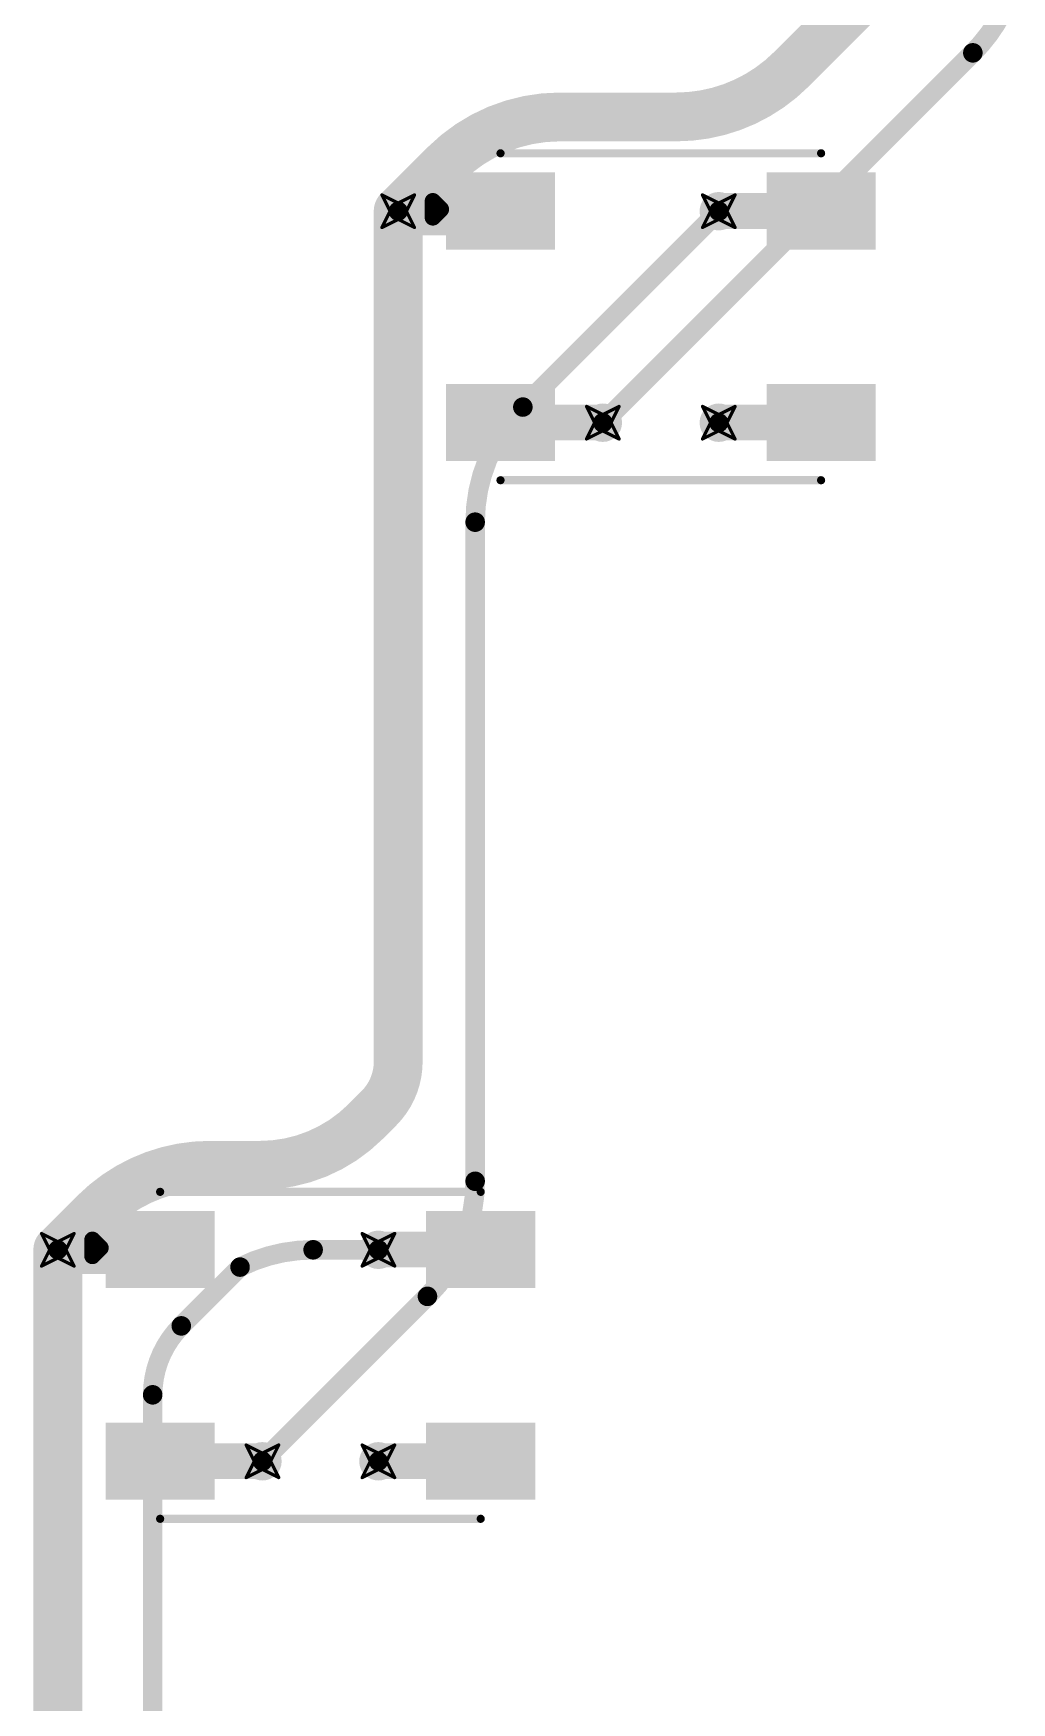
# Model space of a CAD drawing. Header units: inches. Extents: x -11 to 1110, y -7 to 455.
# Drawn here: x 257.32 to 272.58, y 141.43 to 167.47 of the extents above; entities that cross this region are included whole.
import ezdxf

# ---------------------------------------------------------------- set-up
doc = ezdxf.new("R2010")
doc.units = ezdxf.units.IN
for name, color, linetype in [('Bottom Layer', 5, 'Continuous'), ('Drill Drawing', 1, 'Continuous'), ('Top Layer', 1, 'Continuous'), ('Top Overlay', 2, 'Continuous'), ('Top Paste', 8, 'Continuous'), ('Top Solder', 216, 'Continuous'), ('Via Holes', 16, 'Continuous')]:
    doc.layers.add(name, color=color, linetype=linetype)

# ---------------------------------------------------------------- blocks, each defined once
blk = doc.blocks.new('WS2812B_B_W_208')
at = {"layer": 'Top Layer'}
for points in [[(-3.24999985, 2.15000078), (-1.75000031, 2.15000078), (-1.75000031, 1.15000278), (-3.24999985, 1.15000278)], [(3.24999985, 1.15000278), (1.75000031, 1.15000278), (1.75000031, 2.15000078), (3.24999985, 2.15000078)], [(-3.24999985, -1.15000024), (-1.75000031, -1.15000024), (-1.75000031, -2.14999824), (-3.24999985, -2.14999824)], [(1.75000031, -1.15000024), (3.24999985, -1.15000024), (3.24999985, -2.14999824), (1.75000031, -2.14999824)]]:
    blk.add_hatch(color=1, dxfattribs=at).paths.add_polyline_path(points)
at = {"layer": 'Top Paste'}
for points in [[(-3.24999985, 2.15000078), (-1.75000031, 2.15000078), (-1.75000031, 1.15000278), (-3.24999985, 1.15000278)], [(3.24999985, 1.15000278), (1.75000031, 1.15000278), (1.75000031, 2.15000078), (3.24999985, 2.15000078)], [(-3.24999985, -1.15000024), (-1.75000031, -1.15000024), (-1.75000031, -2.14999824), (-3.24999985, -2.14999824)], [(1.75000031, -1.15000024), (3.24999985, -1.15000024), (3.24999985, -2.14999824), (1.75000031, -2.14999824)]]:
    blk.add_hatch(color=8, dxfattribs=at).paths.add_polyline_path(points)
at = {"layer": 'Top Solder'}
for points in [[(-3.35159985, 2.25160078), (-1.64840031, 2.25160078), (-1.64840031, 1.04840278), (-3.35159985, 1.04840278)], [(3.35159985, 1.04840278), (1.64840031, 1.04840278), (1.64840031, 2.25160078), (3.35159985, 2.25160078)], [(-3.35159985, -1.04840024), (-1.64840031, -1.04840024), (-1.64840031, -2.25159824), (-3.35159985, -2.25159824)], [(1.64840031, -1.04840024), (3.35159985, -1.04840024), (3.35159985, -2.25159824), (1.64840031, -2.25159824)]]:
    blk.add_hatch(color=216, dxfattribs=at).paths.add_polyline_path(points)
at = {"layer": 'Top Overlay'}
for points in [[(-2.50000008, 2.55080008, 0.127, 0.127, 0), (2.50000008, 2.55080008, 0.127, 0.127, 0)], [(-3.556, 1.8034, 0.254, 0.254, 0), (-3.429, 1.6764, 0.254, 0.254, 0)], [(-3.556, 1.5494, 0.254, 0.254, 0), (-3.556, 1.8034, 0.254, 0.254, 0)], [(-3.556, 1.5494, 0.254, 0.254, 0), (-3.429, 1.6764, 0.254, 0.254, 0)], [(-2.50000008, -2.55079754, 0.127, 0.127, 0), (2.50000008, -2.55079754, 0.127, 0.127, 0)]]:
    blk.add_lwpolyline(points, format="xyseb", dxfattribs=at)
for points in [[(-2.53175008, 2.55080008, 0.0635, 0.0635, 1), (-2.46825008, 2.55080008, 0.0635, 0.0635, 1)], [(2.46825008, 2.55080008, 0.0635, 0.0635, 1), (2.53175008, 2.55080008, 0.0635, 0.0635, 1)], [(-3.619499999999999, 1.8034, 0.127, 0.127, 1), (-3.4925, 1.8034, 0.127, 0.127, 1)], [(-3.619499999999999, 1.8034, 0.127, 0.127, 1), (-3.4925, 1.8034, 0.127, 0.127, 1)], [(-3.619499999999999, 1.5494, 0.127, 0.127, 1), (-3.4925, 1.5494, 0.127, 0.127, 1)], [(-3.619499999999999, 1.5494, 0.127, 0.127, 1), (-3.4925, 1.5494, 0.127, 0.127, 1)], [(-3.4925, 1.6764, 0.127, 0.127, 1), (-3.3655, 1.6764, 0.127, 0.127, 1)], [(-3.4925, 1.6764, 0.127, 0.127, 1), (-3.3655, 1.6764, 0.127, 0.127, 1)], [(-2.53175008, -2.55079754, 0.0635, 0.0635, 1), (-2.46825008, -2.55079754, 0.0635, 0.0635, 1)], [(2.46825008, -2.55079754, 0.0635, 0.0635, 1), (2.53175008, -2.55079754, 0.0635, 0.0635, 1)]]:
    blk.add_lwpolyline(points, format="xyseb", close=True, dxfattribs=at)
blk = doc.blocks.new('WS2812B_B_W_217')
at = {"layer": 'Top Layer'}
for points in [[(-3.24999985, 2.15000078), (-1.75000031, 2.15000078), (-1.75000031, 1.15000278), (-3.24999985, 1.15000278)], [(3.24999985, 1.15000278), (1.75000031, 1.15000278), (1.75000031, 2.15000078), (3.24999985, 2.15000078)], [(-3.24999985, -1.15000024), (-1.75000031, -1.15000024), (-1.75000031, -2.14999824), (-3.24999985, -2.14999824)], [(1.75000031, -1.15000024), (3.24999985, -1.15000024), (3.24999985, -2.14999824), (1.75000031, -2.14999824)]]:
    blk.add_hatch(color=1, dxfattribs=at).paths.add_polyline_path(points)
at = {"layer": 'Top Paste'}
for points in [[(-3.24999985, 2.15000078), (-1.75000031, 2.15000078), (-1.75000031, 1.15000278), (-3.24999985, 1.15000278)], [(3.24999985, 1.15000278), (1.75000031, 1.15000278), (1.75000031, 2.15000078), (3.24999985, 2.15000078)], [(-3.24999985, -1.15000024), (-1.75000031, -1.15000024), (-1.75000031, -2.14999824), (-3.24999985, -2.14999824)], [(1.75000031, -1.15000024), (3.24999985, -1.15000024), (3.24999985, -2.14999824), (1.75000031, -2.14999824)]]:
    blk.add_hatch(color=8, dxfattribs=at).paths.add_polyline_path(points)
at = {"layer": 'Top Solder'}
for points in [[(-3.35159985, 2.25160078), (-1.64840031, 2.25160078), (-1.64840031, 1.04840278), (-3.35159985, 1.04840278)], [(3.35159985, 1.04840278), (1.64840031, 1.04840278), (1.64840031, 2.25160078), (3.35159985, 2.25160078)], [(-3.35159985, -1.04840024), (-1.64840031, -1.04840024), (-1.64840031, -2.25159824), (-3.35159985, -2.25159824)], [(1.64840031, -1.04840024), (3.35159985, -1.04840024), (3.35159985, -2.25159824), (1.64840031, -2.25159824)]]:
    blk.add_hatch(color=216, dxfattribs=at).paths.add_polyline_path(points)
at = {"layer": 'Top Overlay'}
for points in [[(-2.50000008, 2.55080008, 0.127, 0.127, 0), (2.50000008, 2.55080008, 0.127, 0.127, 0)], [(-3.556, 1.8034, 0.254, 0.254, 0), (-3.429, 1.6764, 0.254, 0.254, 0)], [(-3.556, 1.5494, 0.254, 0.254, 0), (-3.556, 1.8034, 0.254, 0.254, 0)], [(-3.556, 1.5494, 0.254, 0.254, 0), (-3.429, 1.6764, 0.254, 0.254, 0)], [(-2.50000008, -2.55079754, 0.127, 0.127, 0), (2.50000008, -2.55079754, 0.127, 0.127, 0)]]:
    blk.add_lwpolyline(points, format="xyseb", dxfattribs=at)
for points in [[(-2.53175008, 2.55080008, 0.0635, 0.0635, 1), (-2.46825008, 2.55080008, 0.0635, 0.0635, 1)], [(2.46825008, 2.55080008, 0.0635, 0.0635, 1), (2.53175008, 2.55080008, 0.0635, 0.0635, 1)], [(-3.619499999999999, 1.8034, 0.127, 0.127, 1), (-3.4925, 1.8034, 0.127, 0.127, 1)], [(-3.619499999999999, 1.8034, 0.127, 0.127, 1), (-3.4925, 1.8034, 0.127, 0.127, 1)], [(-3.619499999999999, 1.5494, 0.127, 0.127, 1), (-3.4925, 1.5494, 0.127, 0.127, 1)], [(-3.619499999999999, 1.5494, 0.127, 0.127, 1), (-3.4925, 1.5494, 0.127, 0.127, 1)], [(-3.4925, 1.6764, 0.127, 0.127, 1), (-3.3655, 1.6764, 0.127, 0.127, 1)], [(-3.4925, 1.6764, 0.127, 0.127, 1), (-3.3655, 1.6764, 0.127, 0.127, 1)], [(-2.53175008, -2.55079754, 0.0635, 0.0635, 1), (-2.46825008, -2.55079754, 0.0635, 0.0635, 1)], [(2.46825008, -2.55079754, 0.0635, 0.0635, 1), (2.53175008, -2.55079754, 0.0635, 0.0635, 1)]]:
    blk.add_lwpolyline(points, format="xyseb", close=True, dxfattribs=at)

msp = doc.modelspace()

# ---------------------------------------------------------------- hatches: boundary and pattern name
at = {"layer": 'Bottom Layer'}
h = msp.add_hatch(color=5, dxfattribs=at)
edge = h.paths.add_edge_path()
edge.add_arc((263.01376912, 164.6958098), 0.2999994, 0, 360)
h = msp.add_hatch(color=5, dxfattribs=at)
edge = h.paths.add_edge_path()
edge.add_arc((268.01376928, 164.6958098), 0.2999994, 0, 360)
h = msp.add_hatch(color=5, dxfattribs=at)
edge = h.paths.add_edge_path()
edge.add_arc((266.2050302, 161.39580878), 0.2999994, 0, 360)
h = msp.add_hatch(color=5, dxfattribs=at)
edge = h.paths.add_edge_path()
edge.add_arc((268.01376928, 161.39580878), 0.2999994, 0, 360)
h = msp.add_hatch(color=5, dxfattribs=at)
edge = h.paths.add_edge_path()
edge.add_arc((257.70516912, 148.4906098), 0.2999994, 0, 360)
h = msp.add_hatch(color=5, dxfattribs=at)
edge = h.paths.add_edge_path()
edge.add_arc((262.70516928, 148.4906098), 0.2999994, 0, 360)
h = msp.add_hatch(color=5, dxfattribs=at)
edge = h.paths.add_edge_path()
edge.add_arc((260.8964302, 145.19060878), 0.2999994, 0, 360)
h = msp.add_hatch(color=5, dxfattribs=at)
edge = h.paths.add_edge_path()
edge.add_arc((262.70516928, 145.19060878), 0.2999994, 0, 360)
at = {"layer": 'Top Layer'}
h = msp.add_hatch(color=1, dxfattribs=at)
edge = h.paths.add_edge_path()
edge.add_arc((263.01376912, 164.6958098), 0.2999994, 0, 360)
h = msp.add_hatch(color=1, dxfattribs=at)
edge = h.paths.add_edge_path()
edge.add_arc((268.01376928, 164.6958098), 0.2999994, 0, 360)
h = msp.add_hatch(color=1, dxfattribs=at)
edge = h.paths.add_edge_path()
edge.add_arc((266.2050302, 161.39580878), 0.2999994, 0, 360)
h = msp.add_hatch(color=1, dxfattribs=at)
edge = h.paths.add_edge_path()
edge.add_arc((268.01376928, 161.39580878), 0.2999994, 0, 360)
h = msp.add_hatch(color=1, dxfattribs=at)
edge = h.paths.add_edge_path()
edge.add_arc((257.70516912, 148.4906098), 0.2999994, 0, 360)
h = msp.add_hatch(color=1, dxfattribs=at)
edge = h.paths.add_edge_path()
edge.add_arc((262.70516928, 148.4906098), 0.2999994, 0, 360)
h = msp.add_hatch(color=1, dxfattribs=at)
edge = h.paths.add_edge_path()
edge.add_arc((260.8964302, 145.19060878), 0.2999994, 0, 360)
h = msp.add_hatch(color=1, dxfattribs=at)
edge = h.paths.add_edge_path()
edge.add_arc((262.70516928, 145.19060878), 0.2999994, 0, 360)
at = {"layer": 'Via Holes'}
h = msp.add_hatch(color=7, dxfattribs=at)
edge = h.paths.add_edge_path()
edge.add_arc((263.01376912, 164.6958098), 0.1499997, 0, 360)
h = msp.add_hatch(color=7, dxfattribs=at)
edge = h.paths.add_edge_path()
edge.add_arc((268.01376928, 164.6958098), 0.1499997, 0, 360)
h = msp.add_hatch(color=7, dxfattribs=at)
edge = h.paths.add_edge_path()
edge.add_arc((266.2050302, 161.39580878), 0.1499997, 0, 360)
h = msp.add_hatch(color=7, dxfattribs=at)
edge = h.paths.add_edge_path()
edge.add_arc((268.01376928, 161.39580878), 0.1499997, 0, 360)
h = msp.add_hatch(color=7, dxfattribs=at)
edge = h.paths.add_edge_path()
edge.add_arc((257.70516912, 148.4906098), 0.1499997, 0, 360)
h = msp.add_hatch(color=7, dxfattribs=at)
edge = h.paths.add_edge_path()
edge.add_arc((262.70516928, 148.4906098), 0.1499997, 0, 360)
h = msp.add_hatch(color=7, dxfattribs=at)
edge = h.paths.add_edge_path()
edge.add_arc((260.8964302, 145.19060878), 0.1499997, 0, 360)
h = msp.add_hatch(color=7, dxfattribs=at)
edge = h.paths.add_edge_path()
edge.add_arc((262.70516928, 145.19060878), 0.1499997, 0, 360)

# ---------------------------------------------------------------- linework, layer by layer
at = {"layer": 'Bottom Layer'}
for points in [[(269.14574822, 166.91074822, 0.7619999999999999, 0.7619999999999999, 0), (270.55345178, 168.31845178, 0.7619999999999999, 0.7619999999999999, 0)], [(272.4280302, 167.78070838, 0.3048, 0.3048, -0.0754866763327281), (271.97585178, 167.16663036, 0.3048, 0.3048, 0)], [(266.2050302, 161.39580878, 0.3048, 0.3048, 0), (271.97585178, 167.16663036, 0.3048, 0.3048, 0)], [(269.14574822, 166.91074822, 0.7619999999999999, 0.7619999999999999, -0.198912367379658), (267.3496964399999, 166.1668, 0.7619999999999999, 0.7619999999999999, 0)], [(263.7408111, 165.42285178, 0.7619999999999999, 0.7619999999999999, -0.198912367379658), (265.53686288, 166.1668, 0.7619999999999999, 0.7619999999999999, 0)], [(265.53686288, 166.1668, 0.7619999999999999, 0.7619999999999999, 0), (267.3496964399999, 166.1668, 0.7619999999999999, 0.7619999999999999, 0)], [(263.01376912, 164.6958098, 0.7619999999999999, 0.7619999999999999, 0), (263.7408111, 165.42285178, 0.7619999999999999, 0.7619999999999999, 0)], [(263.01376912, 151.4262529, 0.7619999999999999, 0.7619999999999999, 0), (263.01376912, 164.6958098, 0.7619999999999999, 0.7619999999999999, 0)], [(264.9577479599999, 161.63978848, 0.3048, 0.3048, 0), (268.01376928, 164.6958098, 0.3048, 0.3048, 0)], [(264.21379974, 159.8437367, 0.3048, 0.3048, -0.198912367379658), (264.9577479599999, 161.63978848, 0.3048, 0.3048, 0)], [(264.21379974, 149.56008188, 0.3048, 0.3048, 0), (264.21379974, 159.8437367, 0.3048, 0.3048, 0)], [(263.01376912, 151.4262529, 0.7619999999999999, 0.7619999999999999, -0.198912367379658), (262.7122, 150.6982, 0.7619999999999999, 0.7619999999999999, 0)], [(262.50570054, 150.49170054, 0.7619999999999999, 0.7619999999999999, 0), (262.7122, 150.6982, 0.7619999999999999, 0.7619999999999999, 0)], [(262.505698, 150.49170054, 0.7619999999999999, 0.7619999999999999, -0.198912367379658), (260.8579999999999, 149.8092, 0.7619999999999999, 0.7619999999999999, 0)], [(258.2798111, 149.06525178, 0.7619999999999999, 0.7619999999999999, -0.198912367379658), (260.07586288, 149.8092, 0.7619999999999999, 0.7619999999999999, 0)], [(260.07586288, 149.8092, 0.7619999999999999, 0.7619999999999999, 0), (260.8579999999999, 149.8092, 0.7619999999999999, 0.7619999999999999, 0)], [(264.21379974, 149.56008188, 0.3048, 0.3048, -0.198912367379658), (263.46985152, 147.7640301, 0.3048, 0.3048, 0)], [(257.70516912, 148.4906098, 0.7619999999999999, 0.7619999999999999, 0), (258.2798111, 149.06525178, 0.7619999999999999, 0.7619999999999999, 0)], [(257.70516912, 134.75333222, 0.7619999999999999, 0.7619999999999999, 0), (257.70516912, 148.4906098, 0.7619999999999999, 0.7619999999999999, 0)], [(260.54731736, 148.22071448, 0.3048, 0.3048, -0.1168212665311559), (261.6867131, 148.4906098, 0.3048, 0.3048, 0)], [(261.6867131, 148.4906098, 0.3048, 0.3048, 0), (262.70516928, 148.4906098, 0.3048, 0.3048, 0)], [(259.63021734, 147.30361446, 0.3048, 0.3048, 0), (260.54731736, 148.22071448, 0.3048, 0.3048, 0)], [(260.54731736, 148.22071448, 0.3048, 0.3048, 0), (260.5473199, 148.22071702, 0.3048, 0.3048, 0)], [(260.8964302, 145.19060878, 0.3048, 0.3048, 0), (263.46985152, 147.7640301, 0.3048, 0.3048, 0)], [(259.18459974, 146.2278, 0.3048, 0.3048, -0.198912367379658), (259.63021734, 147.30361192, 0.3048, 0.3048, 0)], [(259.18459974, 132.99928188, 0.3048, 0.3048, 0), (259.18459974, 146.2278, 0.3048, 0.3048, 0)]]:
    msp.add_lwpolyline(points, format="xyseb", dxfattribs=at)
for points in [[(268.95524822, 166.91074822, 0.3809999999999999, 0.3809999999999999, 1), (269.33624822, 166.91074822, 0.3809999999999999, 0.3809999999999999, 1)], [(268.95524822, 166.91074822, 0.3809999999999999, 0.3809999999999999, 1), (269.33624822, 166.91074822, 0.3809999999999999, 0.3809999999999999, 1)], [(271.89965178, 167.16663036, 0.1524, 0.1524, 1), (272.05205178, 167.16663036, 0.1524, 0.1524, 1)], [(271.89965178, 167.16663036, 0.1524, 0.1524, 1), (272.05205178, 167.16663036, 0.1524, 0.1524, 1)], [(265.34636288, 166.1668, 0.3809999999999999, 0.3809999999999999, 1), (265.72736288, 166.1668, 0.3809999999999999, 0.3809999999999999, 1)], [(265.34636288, 166.1668, 0.3809999999999999, 0.3809999999999999, 1), (265.72736288, 166.1668, 0.3809999999999999, 0.3809999999999999, 1)], [(267.15919644, 166.1668, 0.3809999999999999, 0.3809999999999999, 1), (267.54019644, 166.1668, 0.3809999999999999, 0.3809999999999999, 1)], [(267.15919644, 166.1668, 0.3809999999999999, 0.3809999999999999, 1), (267.54019644, 166.1668, 0.3809999999999999, 0.3809999999999999, 1)], [(263.5503111, 165.42285178, 0.3809999999999999, 0.3809999999999999, 1), (263.9313111, 165.42285178, 0.3809999999999999, 0.3809999999999999, 1)], [(263.5503111, 165.42285178, 0.3809999999999999, 0.3809999999999999, 1), (263.9313111, 165.42285178, 0.3809999999999999, 0.3809999999999999, 1)], [(262.82326912, 164.6958098, 0.3809999999999999, 0.3809999999999999, 1), (263.20426912, 164.6958098, 0.3809999999999999, 0.3809999999999999, 1)], [(262.82326912, 164.6958098, 0.3809999999999999, 0.3809999999999999, 1), (263.20426912, 164.6958098, 0.3809999999999999, 0.3809999999999999, 1)], [(267.93756928, 164.6958098, 0.1524, 0.1524, 1), (268.08996928, 164.6958098, 0.1524, 0.1524, 1)], [(264.88154796, 161.63978848, 0.1524, 0.1524, 1), (265.03394796, 161.63978848, 0.1524, 0.1524, 1)], [(264.88154796, 161.63978848, 0.1524, 0.1524, 1), (265.03394796, 161.63978848, 0.1524, 0.1524, 1)], [(266.1288302, 161.39580878, 0.1524, 0.1524, 1), (266.2812302, 161.39580878, 0.1524, 0.1524, 1)], [(264.13759974, 159.8437367, 0.1524, 0.1524, 1), (264.28999974, 159.8437367, 0.1524, 0.1524, 1)], [(264.13759974, 159.8437367, 0.1524, 0.1524, 1), (264.28999974, 159.8437367, 0.1524, 0.1524, 1)], [(262.82326912, 151.4262529, 0.3809999999999999, 0.3809999999999999, 1), (263.20426912, 151.4262529, 0.3809999999999999, 0.3809999999999999, 1)], [(262.82326912, 151.4262529, 0.3809999999999999, 0.3809999999999999, 1), (263.20426912, 151.4262529, 0.3809999999999999, 0.3809999999999999, 1)], [(262.5217, 150.6982, 0.3809999999999999, 0.3809999999999999, 1), (262.9027, 150.6982, 0.3809999999999999, 0.3809999999999999, 1)], [(262.5217, 150.6982, 0.3809999999999999, 0.3809999999999999, 1), (262.9027, 150.6982, 0.3809999999999999, 0.3809999999999999, 1)], [(262.315198, 150.49170054, 0.3809999999999999, 0.3809999999999999, 1), (262.696198, 150.49170054, 0.3809999999999999, 0.3809999999999999, 1)], [(262.31520054, 150.49170054, 0.3809999999999999, 0.3809999999999999, 1), (262.69620054, 150.49170054, 0.3809999999999999, 0.3809999999999999, 1)], [(259.88536288, 149.8092, 0.3809999999999999, 0.3809999999999999, 1), (260.26636288, 149.8092, 0.3809999999999999, 0.3809999999999999, 1)], [(259.88536288, 149.8092, 0.3809999999999999, 0.3809999999999999, 1), (260.26636288, 149.8092, 0.3809999999999999, 0.3809999999999999, 1)], [(260.6675, 149.8092, 0.3809999999999999, 0.3809999999999999, 1), (261.0485, 149.8092, 0.3809999999999999, 0.3809999999999999, 1)], [(260.6675, 149.8092, 0.3809999999999999, 0.3809999999999999, 1), (261.0485, 149.8092, 0.3809999999999999, 0.3809999999999999, 1)], [(264.13759974, 149.56008188, 0.1524, 0.1524, 1), (264.28999974, 149.56008188, 0.1524, 0.1524, 1)], [(264.13759974, 149.56008188, 0.1524, 0.1524, 1), (264.28999974, 149.56008188, 0.1524, 0.1524, 1)], [(258.0893111, 149.06525178, 0.3809999999999999, 0.3809999999999999, 1), (258.4703111, 149.06525178, 0.3809999999999999, 0.3809999999999999, 1)], [(258.0893111, 149.06525178, 0.3809999999999999, 0.3809999999999999, 1), (258.4703111, 149.06525178, 0.3809999999999999, 0.3809999999999999, 1)], [(257.51466912, 148.4906098, 0.3809999999999999, 0.3809999999999999, 1), (257.89566912, 148.4906098, 0.3809999999999999, 0.3809999999999999, 1)], [(257.51466912, 148.4906098, 0.3809999999999999, 0.3809999999999999, 1), (257.89566912, 148.4906098, 0.3809999999999999, 0.3809999999999999, 1)], [(261.6105131, 148.4906098, 0.1524, 0.1524, 1), (261.7629131, 148.4906098, 0.1524, 0.1524, 1)], [(261.6105131, 148.4906098, 0.1524, 0.1524, 1), (261.7629131, 148.4906098, 0.1524, 0.1524, 1)], [(262.62896928, 148.4906098, 0.1524, 0.1524, 1), (262.78136928, 148.4906098, 0.1524, 0.1524, 1)], [(260.47111736, 148.22071448, 0.1524, 0.1524, 1), (260.62351736, 148.22071448, 0.1524, 0.1524, 1)], [(260.47111736, 148.22071448, 0.1524, 0.1524, 1), (260.62351736, 148.22071448, 0.1524, 0.1524, 1)], [(260.47111736, 148.22071448, 0.1524, 0.1524, 1), (260.62351736, 148.22071448, 0.1524, 0.1524, 1)], [(260.4711199, 148.22071702, 0.1524, 0.1524, 1), (260.6235199, 148.22071702, 0.1524, 0.1524, 1)], [(263.39365152, 147.7640301, 0.1524, 0.1524, 1), (263.54605152, 147.7640301, 0.1524, 0.1524, 1)], [(263.39365152, 147.7640301, 0.1524, 0.1524, 1), (263.54605152, 147.7640301, 0.1524, 0.1524, 1)], [(259.55401734, 147.30361446, 0.1524, 0.1524, 1), (259.70641734, 147.30361446, 0.1524, 0.1524, 1)], [(259.55401734, 147.30361192, 0.1524, 0.1524, 1), (259.70641734, 147.30361192, 0.1524, 0.1524, 1)], [(259.10839974, 146.2278, 0.1524, 0.1524, 1), (259.26079974, 146.2278, 0.1524, 0.1524, 1)], [(259.10839974, 146.2278, 0.1524, 0.1524, 1), (259.26079974, 146.2278, 0.1524, 0.1524, 1)], [(260.8202302, 145.19060878, 0.1524, 0.1524, 1), (260.9726302, 145.19060878, 0.1524, 0.1524, 1)]]:
    msp.add_lwpolyline(points, format="xyseb", close=True, dxfattribs=at)
at = {"layer": 'Drill Drawing'}
for points in [[(262.75976912, 164.9498098, 0.0508, 0.0508, 0), (263.01376912, 164.8228098, 0.0508, 0.0508, 0)], [(262.75976912, 164.9498098, 0.0508, 0.0508, 0), (262.88676912, 164.6958098, 0.0508, 0.0508, 0)], [(263.01376912, 164.8228098, 0.0508, 0.0508, 0), (263.26776912, 164.9498098, 0.0508, 0.0508, 0)], [(263.14076912, 164.6958098, 0.0508, 0.0508, 0), (263.26776912, 164.9498098, 0.0508, 0.0508, 0)], [(267.75976928, 164.9498098, 0.0508, 0.0508, 0), (268.01376928, 164.8228098, 0.0508, 0.0508, 0)], [(267.75976928, 164.9498098, 0.0508, 0.0508, 0), (267.88676928, 164.6958098, 0.0508, 0.0508, 0)], [(268.01376928, 164.8228098, 0.0508, 0.0508, 0), (268.26776928, 164.9498098, 0.0508, 0.0508, 0)], [(268.14076928, 164.6958098, 0.0508, 0.0508, 0), (268.26776928, 164.9498098, 0.0508, 0.0508, 0)], [(262.75976912, 164.4418098, 0.0508, 0.0508, 0), (262.88676912, 164.6958098, 0.0508, 0.0508, 0)], [(263.14076912, 164.6958098, 0.0508, 0.0508, 0), (263.26776912, 164.4418098, 0.0508, 0.0508, 0)], [(267.75976928, 164.4418098, 0.0508, 0.0508, 0), (267.88676928, 164.6958098, 0.0508, 0.0508, 0)], [(268.14076928, 164.6958098, 0.0508, 0.0508, 0), (268.26776928, 164.4418098, 0.0508, 0.0508, 0)], [(262.75976912, 164.4418098, 0.0508, 0.0508, 0), (263.01376912, 164.5688098, 0.0508, 0.0508, 0)], [(263.01376912, 164.5688098, 0.0508, 0.0508, 0), (263.26776912, 164.4418098, 0.0508, 0.0508, 0)], [(267.75976928, 164.4418098, 0.0508, 0.0508, 0), (268.01376928, 164.5688098, 0.0508, 0.0508, 0)], [(268.01376928, 164.5688098, 0.0508, 0.0508, 0), (268.26776928, 164.4418098, 0.0508, 0.0508, 0)], [(265.9510302, 161.64980878, 0.0508, 0.0508, 0), (266.2050302, 161.52280878, 0.0508, 0.0508, 0)], [(265.9510302, 161.64980878, 0.0508, 0.0508, 0), (266.0780301999999, 161.39580878, 0.0508, 0.0508, 0)], [(266.2050302, 161.52280878, 0.0508, 0.0508, 0), (266.4590302, 161.64980878, 0.0508, 0.0508, 0)], [(266.3320302, 161.39580878, 0.0508, 0.0508, 0), (266.4590302, 161.64980878, 0.0508, 0.0508, 0)], [(267.75976928, 161.64980878, 0.0508, 0.0508, 0), (268.01376928, 161.52280878, 0.0508, 0.0508, 0)], [(267.75976928, 161.64980878, 0.0508, 0.0508, 0), (267.88676928, 161.39580878, 0.0508, 0.0508, 0)], [(268.01376928, 161.52280878, 0.0508, 0.0508, 0), (268.26776928, 161.64980878, 0.0508, 0.0508, 0)], [(268.14076928, 161.39580878, 0.0508, 0.0508, 0), (268.26776928, 161.64980878, 0.0508, 0.0508, 0)], [(265.9510302, 161.14180878, 0.0508, 0.0508, 0), (266.0780301999999, 161.39580878, 0.0508, 0.0508, 0)], [(265.9510302, 161.14180878, 0.0508, 0.0508, 0), (266.2050302, 161.26880878, 0.0508, 0.0508, 0)], [(266.2050302, 161.26880878, 0.0508, 0.0508, 0), (266.4590302, 161.14180878, 0.0508, 0.0508, 0)], [(266.3320302, 161.39580878, 0.0508, 0.0508, 0), (266.4590302, 161.14180878, 0.0508, 0.0508, 0)], [(267.75976928, 161.14180878, 0.0508, 0.0508, 0), (267.88676928, 161.39580878, 0.0508, 0.0508, 0)], [(267.75976928, 161.14180878, 0.0508, 0.0508, 0), (268.01376928, 161.26880878, 0.0508, 0.0508, 0)], [(268.01376928, 161.26880878, 0.0508, 0.0508, 0), (268.26776928, 161.14180878, 0.0508, 0.0508, 0)], [(268.14076928, 161.39580878, 0.0508, 0.0508, 0), (268.26776928, 161.14180878, 0.0508, 0.0508, 0)], [(257.45116912, 148.7446098, 0.0508, 0.0508, 0), (257.70516912, 148.6176098, 0.0508, 0.0508, 0)], [(257.45116912, 148.7446098, 0.0508, 0.0508, 0), (257.57816912, 148.4906098, 0.0508, 0.0508, 0)], [(257.70516912, 148.6176098, 0.0508, 0.0508, 0), (257.95916912, 148.7446098, 0.0508, 0.0508, 0)], [(257.83216912, 148.4906098, 0.0508, 0.0508, 0), (257.95916912, 148.7446098, 0.0508, 0.0508, 0)], [(262.45116928, 148.7446098, 0.0508, 0.0508, 0), (262.70516928, 148.6176098, 0.0508, 0.0508, 0)], [(262.45116928, 148.7446098, 0.0508, 0.0508, 0), (262.5781692799999, 148.4906098, 0.0508, 0.0508, 0)], [(262.70516928, 148.6176098, 0.0508, 0.0508, 0), (262.95916928, 148.7446098, 0.0508, 0.0508, 0)], [(262.83216928, 148.4906098, 0.0508, 0.0508, 0), (262.95916928, 148.7446098, 0.0508, 0.0508, 0)], [(257.45116912, 148.2366098, 0.0508, 0.0508, 0), (257.57816912, 148.4906098, 0.0508, 0.0508, 0)], [(257.83216912, 148.4906098, 0.0508, 0.0508, 0), (257.95916912, 148.2366098, 0.0508, 0.0508, 0)], [(262.45116928, 148.2366098, 0.0508, 0.0508, 0), (262.5781692799999, 148.4906098, 0.0508, 0.0508, 0)], [(262.83216928, 148.4906098, 0.0508, 0.0508, 0), (262.95916928, 148.2366098, 0.0508, 0.0508, 0)], [(257.45116912, 148.2366098, 0.0508, 0.0508, 0), (257.70516912, 148.3636098, 0.0508, 0.0508, 0)], [(257.70516912, 148.3636098, 0.0508, 0.0508, 0), (257.95916912, 148.2366098, 0.0508, 0.0508, 0)], [(262.45116928, 148.2366098, 0.0508, 0.0508, 0), (262.70516928, 148.3636098, 0.0508, 0.0508, 0)], [(262.70516928, 148.3636098, 0.0508, 0.0508, 0), (262.95916928, 148.2366098, 0.0508, 0.0508, 0)], [(260.6424302, 145.44460878, 0.0508, 0.0508, 0), (260.8964302, 145.31760878, 0.0508, 0.0508, 0)], [(260.6424302, 145.44460878, 0.0508, 0.0508, 0), (260.7694302, 145.19060878, 0.0508, 0.0508, 0)], [(260.8964302, 145.31760878, 0.0508, 0.0508, 0), (261.1504302, 145.44460878, 0.0508, 0.0508, 0)], [(261.0234302, 145.19060878, 0.0508, 0.0508, 0), (261.1504302, 145.44460878, 0.0508, 0.0508, 0)], [(262.45116928, 145.44460878, 0.0508, 0.0508, 0), (262.70516928, 145.31760878, 0.0508, 0.0508, 0)], [(262.45116928, 145.44460878, 0.0508, 0.0508, 0), (262.5781692799999, 145.19060878, 0.0508, 0.0508, 0)], [(262.70516928, 145.31760878, 0.0508, 0.0508, 0), (262.95916928, 145.44460878, 0.0508, 0.0508, 0)], [(262.83216928, 145.19060878, 0.0508, 0.0508, 0), (262.95916928, 145.44460878, 0.0508, 0.0508, 0)], [(260.6424302, 144.93660878, 0.0508, 0.0508, 0), (260.7694302, 145.19060878, 0.0508, 0.0508, 0)], [(260.6424302, 144.93660878, 0.0508, 0.0508, 0), (260.8964302, 145.06360878, 0.0508, 0.0508, 0)], [(260.8964302, 145.06360878, 0.0508, 0.0508, 0), (261.1504302, 144.93660878, 0.0508, 0.0508, 0)], [(261.0234302, 145.19060878, 0.0508, 0.0508, 0), (261.1504302, 144.93660878, 0.0508, 0.0508, 0)], [(262.45116928, 144.93660878, 0.0508, 0.0508, 0), (262.5781692799999, 145.19060878, 0.0508, 0.0508, 0)], [(262.45116928, 144.93660878, 0.0508, 0.0508, 0), (262.70516928, 145.06360878, 0.0508, 0.0508, 0)], [(262.70516928, 145.06360878, 0.0508, 0.0508, 0), (262.95916928, 144.93660878, 0.0508, 0.0508, 0)], [(262.83216928, 145.19060878, 0.0508, 0.0508, 0), (262.95916928, 144.93660878, 0.0508, 0.0508, 0)]]:
    msp.add_lwpolyline(points, format="xyseb", dxfattribs=at)
for points in [[(262.74706912, 164.9498098, 0.0254, 0.0254, 1), (262.77246912, 164.9498098, 0.0254, 0.0254, 1)], [(262.74706912, 164.9498098, 0.0254, 0.0254, 1), (262.77246912, 164.9498098, 0.0254, 0.0254, 1)], [(263.25506912, 164.9498098, 0.0254, 0.0254, 1), (263.28046912, 164.9498098, 0.0254, 0.0254, 1)], [(263.25506912, 164.9498098, 0.0254, 0.0254, 1), (263.28046912, 164.9498098, 0.0254, 0.0254, 1)], [(267.7470692799999, 164.9498098, 0.0254, 0.0254, 1), (267.77246928, 164.9498098, 0.0254, 0.0254, 1)], [(267.7470692799999, 164.9498098, 0.0254, 0.0254, 1), (267.77246928, 164.9498098, 0.0254, 0.0254, 1)], [(268.25506928, 164.9498098, 0.0254, 0.0254, 1), (268.28046928, 164.9498098, 0.0254, 0.0254, 1)], [(268.25506928, 164.9498098, 0.0254, 0.0254, 1), (268.28046928, 164.9498098, 0.0254, 0.0254, 1)], [(262.8740691199999, 164.6958098, 0.0254, 0.0254, 1), (262.89946912, 164.6958098, 0.0254, 0.0254, 1)], [(262.8740691199999, 164.6958098, 0.0254, 0.0254, 1), (262.89946912, 164.6958098, 0.0254, 0.0254, 1)], [(263.00106912, 164.8228098, 0.0254, 0.0254, 1), (263.02646912, 164.8228098, 0.0254, 0.0254, 1)], [(263.00106912, 164.8228098, 0.0254, 0.0254, 1), (263.02646912, 164.8228098, 0.0254, 0.0254, 1)], [(263.12806912, 164.6958098, 0.0254, 0.0254, 1), (263.15346912, 164.6958098, 0.0254, 0.0254, 1)], [(263.12806912, 164.6958098, 0.0254, 0.0254, 1), (263.15346912, 164.6958098, 0.0254, 0.0254, 1)], [(267.87406928, 164.6958098, 0.0254, 0.0254, 1), (267.8994692799999, 164.6958098, 0.0254, 0.0254, 1)], [(267.87406928, 164.6958098, 0.0254, 0.0254, 1), (267.8994692799999, 164.6958098, 0.0254, 0.0254, 1)], [(268.00106928, 164.8228098, 0.0254, 0.0254, 1), (268.02646928, 164.8228098, 0.0254, 0.0254, 1)], [(268.00106928, 164.8228098, 0.0254, 0.0254, 1), (268.02646928, 164.8228098, 0.0254, 0.0254, 1)], [(268.12806928, 164.6958098, 0.0254, 0.0254, 1), (268.15346928, 164.6958098, 0.0254, 0.0254, 1)], [(268.12806928, 164.6958098, 0.0254, 0.0254, 1), (268.15346928, 164.6958098, 0.0254, 0.0254, 1)], [(262.74706912, 164.4418098, 0.0254, 0.0254, 1), (262.77246912, 164.4418098, 0.0254, 0.0254, 1)], [(262.74706912, 164.4418098, 0.0254, 0.0254, 1), (262.77246912, 164.4418098, 0.0254, 0.0254, 1)], [(263.00106912, 164.5688098, 0.0254, 0.0254, 1), (263.02646912, 164.5688098, 0.0254, 0.0254, 1)], [(263.00106912, 164.5688098, 0.0254, 0.0254, 1), (263.02646912, 164.5688098, 0.0254, 0.0254, 1)], [(263.25506912, 164.4418098, 0.0254, 0.0254, 1), (263.28046912, 164.4418098, 0.0254, 0.0254, 1)], [(263.25506912, 164.4418098, 0.0254, 0.0254, 1), (263.28046912, 164.4418098, 0.0254, 0.0254, 1)], [(267.7470692799999, 164.4418098, 0.0254, 0.0254, 1), (267.77246928, 164.4418098, 0.0254, 0.0254, 1)], [(267.7470692799999, 164.4418098, 0.0254, 0.0254, 1), (267.77246928, 164.4418098, 0.0254, 0.0254, 1)], [(268.00106928, 164.5688098, 0.0254, 0.0254, 1), (268.02646928, 164.5688098, 0.0254, 0.0254, 1)], [(268.00106928, 164.5688098, 0.0254, 0.0254, 1), (268.02646928, 164.5688098, 0.0254, 0.0254, 1)], [(268.25506928, 164.4418098, 0.0254, 0.0254, 1), (268.28046928, 164.4418098, 0.0254, 0.0254, 1)], [(268.25506928, 164.4418098, 0.0254, 0.0254, 1), (268.28046928, 164.4418098, 0.0254, 0.0254, 1)], [(265.9383302, 161.64980878, 0.0254, 0.0254, 1), (265.9637302, 161.64980878, 0.0254, 0.0254, 1)], [(265.9383302, 161.64980878, 0.0254, 0.0254, 1), (265.9637302, 161.64980878, 0.0254, 0.0254, 1)], [(266.1923302, 161.52280878, 0.0254, 0.0254, 1), (266.2177302, 161.52280878, 0.0254, 0.0254, 1)], [(266.1923302, 161.52280878, 0.0254, 0.0254, 1), (266.2177302, 161.52280878, 0.0254, 0.0254, 1)], [(266.4463302, 161.64980878, 0.0254, 0.0254, 1), (266.4717302, 161.64980878, 0.0254, 0.0254, 1)], [(266.4463302, 161.64980878, 0.0254, 0.0254, 1), (266.4717302, 161.64980878, 0.0254, 0.0254, 1)], [(267.7470692799999, 161.64980878, 0.0254, 0.0254, 1), (267.77246928, 161.64980878, 0.0254, 0.0254, 1)], [(267.7470692799999, 161.64980878, 0.0254, 0.0254, 1), (267.77246928, 161.64980878, 0.0254, 0.0254, 1)], [(268.00106928, 161.52280878, 0.0254, 0.0254, 1), (268.02646928, 161.52280878, 0.0254, 0.0254, 1)], [(268.00106928, 161.52280878, 0.0254, 0.0254, 1), (268.02646928, 161.52280878, 0.0254, 0.0254, 1)], [(268.25506928, 161.64980878, 0.0254, 0.0254, 1), (268.28046928, 161.64980878, 0.0254, 0.0254, 1)], [(268.25506928, 161.64980878, 0.0254, 0.0254, 1), (268.28046928, 161.64980878, 0.0254, 0.0254, 1)], [(266.0653302, 161.39580878, 0.0254, 0.0254, 1), (266.0907302, 161.39580878, 0.0254, 0.0254, 1)], [(266.0653302, 161.39580878, 0.0254, 0.0254, 1), (266.0907302, 161.39580878, 0.0254, 0.0254, 1)], [(266.1923302, 161.26880878, 0.0254, 0.0254, 1), (266.2177302, 161.26880878, 0.0254, 0.0254, 1)], [(266.1923302, 161.26880878, 0.0254, 0.0254, 1), (266.2177302, 161.26880878, 0.0254, 0.0254, 1)], [(266.3193302, 161.39580878, 0.0254, 0.0254, 1), (266.3447302, 161.39580878, 0.0254, 0.0254, 1)], [(266.3193302, 161.39580878, 0.0254, 0.0254, 1), (266.3447302, 161.39580878, 0.0254, 0.0254, 1)], [(267.87406928, 161.39580878, 0.0254, 0.0254, 1), (267.8994692799999, 161.39580878, 0.0254, 0.0254, 1)], [(267.87406928, 161.39580878, 0.0254, 0.0254, 1), (267.8994692799999, 161.39580878, 0.0254, 0.0254, 1)], [(268.00106928, 161.26880878, 0.0254, 0.0254, 1), (268.02646928, 161.26880878, 0.0254, 0.0254, 1)], [(268.00106928, 161.26880878, 0.0254, 0.0254, 1), (268.02646928, 161.26880878, 0.0254, 0.0254, 1)], [(268.12806928, 161.39580878, 0.0254, 0.0254, 1), (268.15346928, 161.39580878, 0.0254, 0.0254, 1)], [(268.12806928, 161.39580878, 0.0254, 0.0254, 1), (268.15346928, 161.39580878, 0.0254, 0.0254, 1)], [(265.9383302, 161.14180878, 0.0254, 0.0254, 1), (265.9637302, 161.14180878, 0.0254, 0.0254, 1)], [(265.9383302, 161.14180878, 0.0254, 0.0254, 1), (265.9637302, 161.14180878, 0.0254, 0.0254, 1)], [(266.4463302, 161.14180878, 0.0254, 0.0254, 1), (266.4717302, 161.14180878, 0.0254, 0.0254, 1)], [(266.4463302, 161.14180878, 0.0254, 0.0254, 1), (266.4717302, 161.14180878, 0.0254, 0.0254, 1)], [(267.7470692799999, 161.14180878, 0.0254, 0.0254, 1), (267.77246928, 161.14180878, 0.0254, 0.0254, 1)], [(267.7470692799999, 161.14180878, 0.0254, 0.0254, 1), (267.77246928, 161.14180878, 0.0254, 0.0254, 1)], [(268.25506928, 161.14180878, 0.0254, 0.0254, 1), (268.28046928, 161.14180878, 0.0254, 0.0254, 1)], [(268.25506928, 161.14180878, 0.0254, 0.0254, 1), (268.28046928, 161.14180878, 0.0254, 0.0254, 1)], [(257.43846912, 148.7446098, 0.0254, 0.0254, 1), (257.46386912, 148.7446098, 0.0254, 0.0254, 1)], [(257.43846912, 148.7446098, 0.0254, 0.0254, 1), (257.46386912, 148.7446098, 0.0254, 0.0254, 1)], [(257.94646912, 148.7446098, 0.0254, 0.0254, 1), (257.97186912, 148.7446098, 0.0254, 0.0254, 1)], [(257.94646912, 148.7446098, 0.0254, 0.0254, 1), (257.97186912, 148.7446098, 0.0254, 0.0254, 1)], [(262.43846928, 148.7446098, 0.0254, 0.0254, 1), (262.46386928, 148.7446098, 0.0254, 0.0254, 1)], [(262.43846928, 148.7446098, 0.0254, 0.0254, 1), (262.46386928, 148.7446098, 0.0254, 0.0254, 1)], [(262.94646928, 148.7446098, 0.0254, 0.0254, 1), (262.97186928, 148.7446098, 0.0254, 0.0254, 1)], [(262.94646928, 148.7446098, 0.0254, 0.0254, 1), (262.97186928, 148.7446098, 0.0254, 0.0254, 1)], [(257.56546912, 148.4906098, 0.0254, 0.0254, 1), (257.59086912, 148.4906098, 0.0254, 0.0254, 1)], [(257.56546912, 148.4906098, 0.0254, 0.0254, 1), (257.59086912, 148.4906098, 0.0254, 0.0254, 1)], [(257.69246912, 148.6176098, 0.0254, 0.0254, 1), (257.71786912, 148.6176098, 0.0254, 0.0254, 1)], [(257.69246912, 148.6176098, 0.0254, 0.0254, 1), (257.71786912, 148.6176098, 0.0254, 0.0254, 1)], [(257.81946912, 148.4906098, 0.0254, 0.0254, 1), (257.84486912, 148.4906098, 0.0254, 0.0254, 1)], [(257.81946912, 148.4906098, 0.0254, 0.0254, 1), (257.84486912, 148.4906098, 0.0254, 0.0254, 1)], [(262.56546928, 148.4906098, 0.0254, 0.0254, 1), (262.59086928, 148.4906098, 0.0254, 0.0254, 1)], [(262.56546928, 148.4906098, 0.0254, 0.0254, 1), (262.59086928, 148.4906098, 0.0254, 0.0254, 1)], [(262.69246928, 148.6176098, 0.0254, 0.0254, 1), (262.71786928, 148.6176098, 0.0254, 0.0254, 1)], [(262.69246928, 148.6176098, 0.0254, 0.0254, 1), (262.71786928, 148.6176098, 0.0254, 0.0254, 1)], [(262.81946928, 148.4906098, 0.0254, 0.0254, 1), (262.84486928, 148.4906098, 0.0254, 0.0254, 1)], [(262.81946928, 148.4906098, 0.0254, 0.0254, 1), (262.84486928, 148.4906098, 0.0254, 0.0254, 1)], [(257.43846912, 148.2366098, 0.0254, 0.0254, 1), (257.46386912, 148.2366098, 0.0254, 0.0254, 1)], [(257.43846912, 148.2366098, 0.0254, 0.0254, 1), (257.46386912, 148.2366098, 0.0254, 0.0254, 1)], [(257.69246912, 148.3636098, 0.0254, 0.0254, 1), (257.71786912, 148.3636098, 0.0254, 0.0254, 1)], [(257.69246912, 148.3636098, 0.0254, 0.0254, 1), (257.71786912, 148.3636098, 0.0254, 0.0254, 1)], [(257.94646912, 148.2366098, 0.0254, 0.0254, 1), (257.97186912, 148.2366098, 0.0254, 0.0254, 1)], [(257.94646912, 148.2366098, 0.0254, 0.0254, 1), (257.97186912, 148.2366098, 0.0254, 0.0254, 1)], [(262.43846928, 148.2366098, 0.0254, 0.0254, 1), (262.46386928, 148.2366098, 0.0254, 0.0254, 1)], [(262.43846928, 148.2366098, 0.0254, 0.0254, 1), (262.46386928, 148.2366098, 0.0254, 0.0254, 1)], [(262.69246928, 148.3636098, 0.0254, 0.0254, 1), (262.71786928, 148.3636098, 0.0254, 0.0254, 1)], [(262.69246928, 148.3636098, 0.0254, 0.0254, 1), (262.71786928, 148.3636098, 0.0254, 0.0254, 1)], [(262.94646928, 148.2366098, 0.0254, 0.0254, 1), (262.97186928, 148.2366098, 0.0254, 0.0254, 1)], [(262.94646928, 148.2366098, 0.0254, 0.0254, 1), (262.97186928, 148.2366098, 0.0254, 0.0254, 1)], [(260.6297302, 145.44460878, 0.0254, 0.0254, 1), (260.6551302, 145.44460878, 0.0254, 0.0254, 1)], [(260.6297302, 145.44460878, 0.0254, 0.0254, 1), (260.6551302, 145.44460878, 0.0254, 0.0254, 1)], [(260.8837302, 145.31760878, 0.0254, 0.0254, 1), (260.9091302, 145.31760878, 0.0254, 0.0254, 1)], [(260.8837302, 145.31760878, 0.0254, 0.0254, 1), (260.9091302, 145.31760878, 0.0254, 0.0254, 1)], [(261.1377302, 145.44460878, 0.0254, 0.0254, 1), (261.1631302, 145.44460878, 0.0254, 0.0254, 1)], [(261.1377302, 145.44460878, 0.0254, 0.0254, 1), (261.1631302, 145.44460878, 0.0254, 0.0254, 1)], [(262.43846928, 145.44460878, 0.0254, 0.0254, 1), (262.46386928, 145.44460878, 0.0254, 0.0254, 1)], [(262.43846928, 145.44460878, 0.0254, 0.0254, 1), (262.46386928, 145.44460878, 0.0254, 0.0254, 1)], [(262.69246928, 145.31760878, 0.0254, 0.0254, 1), (262.71786928, 145.31760878, 0.0254, 0.0254, 1)], [(262.69246928, 145.31760878, 0.0254, 0.0254, 1), (262.71786928, 145.31760878, 0.0254, 0.0254, 1)], [(262.94646928, 145.44460878, 0.0254, 0.0254, 1), (262.97186928, 145.44460878, 0.0254, 0.0254, 1)], [(262.94646928, 145.44460878, 0.0254, 0.0254, 1), (262.97186928, 145.44460878, 0.0254, 0.0254, 1)], [(260.7567301999999, 145.19060878, 0.0254, 0.0254, 1), (260.7821302, 145.19060878, 0.0254, 0.0254, 1)], [(260.7567301999999, 145.19060878, 0.0254, 0.0254, 1), (260.7821302, 145.19060878, 0.0254, 0.0254, 1)], [(260.8837302, 145.06360878, 0.0254, 0.0254, 1), (260.9091302, 145.06360878, 0.0254, 0.0254, 1)], [(260.8837302, 145.06360878, 0.0254, 0.0254, 1), (260.9091302, 145.06360878, 0.0254, 0.0254, 1)], [(261.0107302, 145.19060878, 0.0254, 0.0254, 1), (261.0361302, 145.19060878, 0.0254, 0.0254, 1)], [(261.0107302, 145.19060878, 0.0254, 0.0254, 1), (261.0361302, 145.19060878, 0.0254, 0.0254, 1)], [(262.56546928, 145.19060878, 0.0254, 0.0254, 1), (262.59086928, 145.19060878, 0.0254, 0.0254, 1)], [(262.56546928, 145.19060878, 0.0254, 0.0254, 1), (262.59086928, 145.19060878, 0.0254, 0.0254, 1)], [(262.69246928, 145.06360878, 0.0254, 0.0254, 1), (262.71786928, 145.06360878, 0.0254, 0.0254, 1)], [(262.69246928, 145.06360878, 0.0254, 0.0254, 1), (262.71786928, 145.06360878, 0.0254, 0.0254, 1)], [(262.81946928, 145.19060878, 0.0254, 0.0254, 1), (262.84486928, 145.19060878, 0.0254, 0.0254, 1)], [(262.81946928, 145.19060878, 0.0254, 0.0254, 1), (262.84486928, 145.19060878, 0.0254, 0.0254, 1)], [(260.6297302, 144.93660878, 0.0254, 0.0254, 1), (260.6551302, 144.93660878, 0.0254, 0.0254, 1)], [(260.6297302, 144.93660878, 0.0254, 0.0254, 1), (260.6551302, 144.93660878, 0.0254, 0.0254, 1)], [(261.1377302, 144.93660878, 0.0254, 0.0254, 1), (261.1631302, 144.93660878, 0.0254, 0.0254, 1)], [(261.1377302, 144.93660878, 0.0254, 0.0254, 1), (261.1631302, 144.93660878, 0.0254, 0.0254, 1)], [(262.43846928, 144.93660878, 0.0254, 0.0254, 1), (262.46386928, 144.93660878, 0.0254, 0.0254, 1)], [(262.43846928, 144.93660878, 0.0254, 0.0254, 1), (262.46386928, 144.93660878, 0.0254, 0.0254, 1)], [(262.94646928, 144.93660878, 0.0254, 0.0254, 1), (262.97186928, 144.93660878, 0.0254, 0.0254, 1)], [(262.94646928, 144.93660878, 0.0254, 0.0254, 1), (262.97186928, 144.93660878, 0.0254, 0.0254, 1)]]:
    msp.add_lwpolyline(points, format="xyseb", close=True, dxfattribs=at)
at = {"layer": 'Top Layer'}
for points in [[(263.01376912, 164.6992007, 0.7619999999999999, 0.7619999999999999, 0), (264.60939966, 164.6992007, 0.7619999999999999, 0.7619999999999999, 0)], [(268.01376928, 164.6992007, 0.5588, 0.5588, 0), (269.60939982, 164.6992007, 0.5588, 0.5588, 0)], [(264.60939966, 161.39919968, 0.5588, 0.5588, 0), (266.2050302, 161.39919968, 0.5588, 0.5588, 0)], [(268.01376928, 161.39919968, 0.5588, 0.5588, 0), (269.60939982, 161.39919968, 0.5588, 0.5588, 0)], [(257.70516912, 148.4940007, 0.7619999999999999, 0.7619999999999999, 0), (259.30079966, 148.4940007, 0.7619999999999999, 0.7619999999999999, 0)], [(262.70516928, 148.4940007, 0.5588, 0.5588, 0), (264.30079982, 148.4940007, 0.5588, 0.5588, 0)], [(259.30079966, 145.19399968, 0.5588, 0.5588, 0), (260.8964302, 145.19399968, 0.5588, 0.5588, 0)], [(262.70516928, 145.19399968, 0.5588, 0.5588, 0), (264.30079982, 145.19399968, 0.5588, 0.5588, 0)]]:
    msp.add_lwpolyline(points, format="xyseb", dxfattribs=at)
for points in [[(262.82326912, 164.6992007, 0.3809999999999999, 0.3809999999999999, 1), (263.20426912, 164.6992007, 0.3809999999999999, 0.3809999999999999, 1)], [(264.41889966, 164.6992007, 0.3809999999999999, 0.3809999999999999, 1), (264.79989966, 164.6992007, 0.3809999999999999, 0.3809999999999999, 1)], [(267.87406928, 164.6992007, 0.2794, 0.2794, 1), (268.15346928, 164.6992007, 0.2794, 0.2794, 1)], [(269.46969982, 164.6992007, 0.2794, 0.2794, 1), (269.74909982, 164.6992007, 0.2794, 0.2794, 1)], [(264.46969966, 161.39919968, 0.2794, 0.2794, 1), (264.74909966, 161.39919968, 0.2794, 0.2794, 1)], [(266.0653302, 161.39919968, 0.2794, 0.2794, 1), (266.3447302, 161.39919968, 0.2794, 0.2794, 1)], [(267.87406928, 161.39919968, 0.2794, 0.2794, 1), (268.15346928, 161.39919968, 0.2794, 0.2794, 1)], [(269.46969982, 161.39919968, 0.2794, 0.2794, 1), (269.74909982, 161.39919968, 0.2794, 0.2794, 1)], [(257.51466912, 148.4940007, 0.3809999999999999, 0.3809999999999999, 1), (257.89566912, 148.4940007, 0.3809999999999999, 0.3809999999999999, 1)], [(259.11029966, 148.4940007, 0.3809999999999999, 0.3809999999999999, 1), (259.49129966, 148.4940007, 0.3809999999999999, 0.3809999999999999, 1)], [(262.56546928, 148.4940007, 0.2794, 0.2794, 1), (262.84486928, 148.4940007, 0.2794, 0.2794, 1)], [(264.16109982, 148.4940007, 0.2794, 0.2794, 1), (264.44049982, 148.4940007, 0.2794, 0.2794, 1)], [(259.16109966, 145.19399968, 0.2794, 0.2794, 1), (259.44049966, 145.19399968, 0.2794, 0.2794, 1)], [(260.7567301999999, 145.19399968, 0.2794, 0.2794, 1), (261.0361302, 145.19399968, 0.2794, 0.2794, 1)], [(262.56546928, 145.19399968, 0.2794, 0.2794, 1), (262.84486928, 145.19399968, 0.2794, 0.2794, 1)], [(264.16109982, 145.19399968, 0.2794, 0.2794, 1), (264.44049982, 145.19399968, 0.2794, 0.2794, 1)]]:
    msp.add_lwpolyline(points, format="xyseb", close=True, dxfattribs=at)

# ---------------------------------------------------------------- block references
for name, p in [('WS2812B_B_W_208', (267.10939974, 163.04919892)), ('WS2812B_B_W_217', (261.80079974, 146.84399892))]:
    msp.add_blockref(name, p)

doc.saveas('drawing.dxf')
